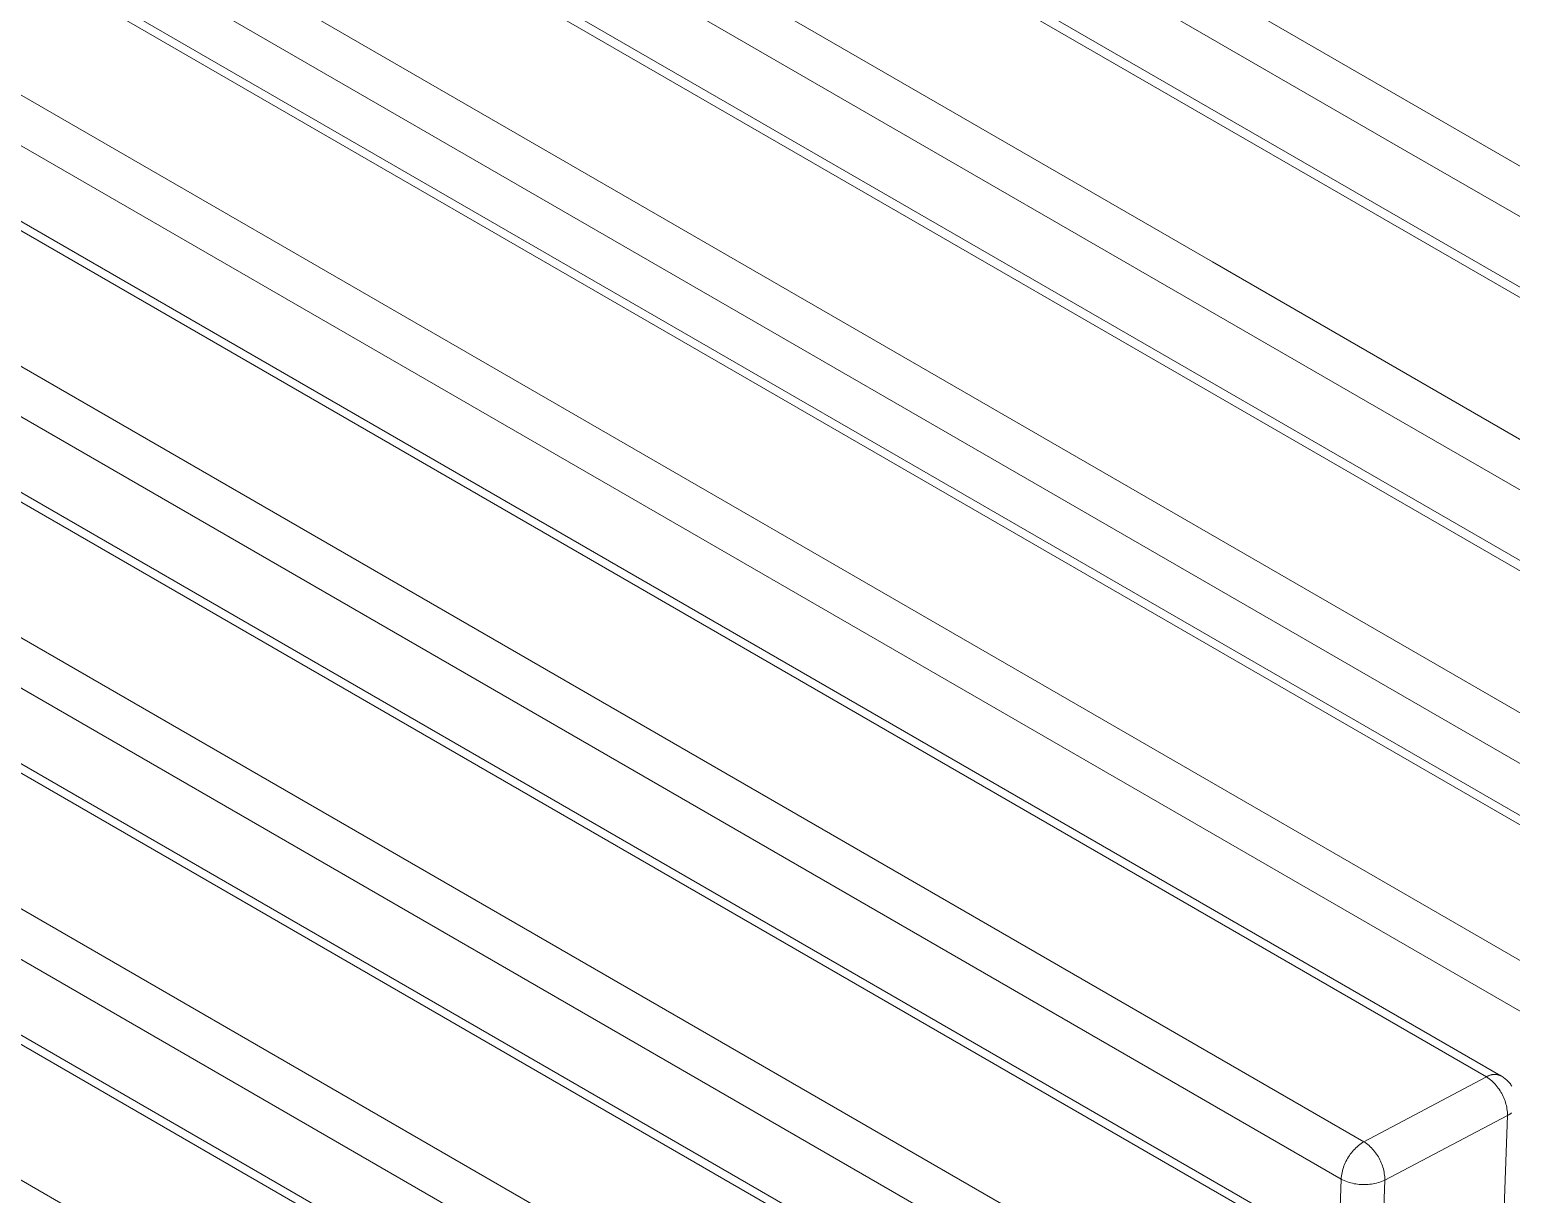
# Model space of a CAD drawing. Header units: inches. Extents: x -16 to 183, y -17 to 123.
# Drawn here: x 29.13 to 35.31, y 3.4 to 8.25 of the extents above; entities that cross this region are included whole.
import ezdxf

# ---------------------------------------------------------------- set-up
doc = ezdxf.new("R2010")
doc.units = ezdxf.units.IN
doc.layers.add('ZANO_R', color=7, linetype='Continuous', lineweight=0)

msp = doc.modelspace()

# ---------------------------------------------------------------- linework, layer by layer
at = {"layer": 'ZANO_R'}
for p, q in [((5.88926, 24.6925), (38.61958, 5.79564)), ((34.87418, 7.74691), (5.79784, 24.53414)), ((5.4785, 24.42442), (38.20881, 5.52757)), ((4.90187, 24.12243), (34.06294, 7.28627)), ((34.77388, 6.66467), (4.81044, 23.96407)), ((4.4911, 23.85435), (37.22142, 4.9575)), ((3.91447, 23.55235), (36.64479, 4.6555)), ((36.55336, 4.49714), (3.82305, 23.394)), ((36.22927, 4.42761), (3.49896, 23.32446)), ((3.5608, 23.32812), (36.28944, 4.43223)), ((2.98743, 23.05409), (35.71774, 4.15724)), ((35.62254, 4.00126), (2.89223, 22.89811)), ((35.20622, 3.88687), (2.4759, 22.78373)), ((2.53775, 22.78739), (35.26639, 3.8915)), ((1.96438, 22.51336), (34.69469, 3.61651)), ((34.59949, 3.46053), (1.86917, 22.35738)), ((34.18316, 3.34614), (1.45285, 22.243)), ((1.5147, 22.24666), (34.24334, 3.35077)), ((0.94133, 21.97263), (33.67164, 3.07578)), ((33.57643, 2.9198), (0.84612, 21.81665)), ((33.16011, 2.80541), (0.4298, 21.70227)), ((0.49164, 21.70593), (33.22028, 2.81004)), ((-0.08173, 21.4319), (32.64859, 2.53505)), ((32.55338, 2.37906), (-0.17693, 21.27592)), ((32.13706, 2.26468), (-0.59325, 21.16154)), ((-0.53141, 21.1652), (32.19723, 2.26931)), ((-1.10478, 20.89117), (31.62554, 1.99432)), ((38.14416, 5.52116), (29.5334, 10.49259)), ((36.99876, 5.04232), (28.56429, 9.91196)), ((34.87418, 7.74691), (37.76475, 6.07804)), ((36.96021, 5.61354), (34.06294, 7.28627)), ((34.77388, 6.66467), (36.77735, 5.50797)), ((35.21773, 3.8928), (35.21975, 3.89354)), ((35.21975, 3.89354), (35.2218, 3.89422)), ((35.2218, 3.89422), (35.22388, 3.89483)), ((35.22388, 3.89483), (35.22597, 3.89536)), ((35.22597, 3.89536), (35.22808, 3.89582)), ((35.22808, 3.89582), (35.23021, 3.89621)), ((35.23021, 3.89621), (35.23235, 3.89652)), ((35.23235, 3.89652), (35.23449, 3.89676)), ((35.23449, 3.89676), (35.23665, 3.89693)), ((35.23665, 3.89693), (35.23881, 3.89702)), ((35.23881, 3.89702), (35.24097, 3.89703)), ((35.24097, 3.89703), (35.24313, 3.89697)), ((35.24313, 3.89697), (35.24529, 3.89684)), ((35.24529, 3.89684), (35.24744, 3.89663)), ((35.24744, 3.89663), (35.24958, 3.89634)), ((35.24958, 3.89634), (35.25171, 3.89598)), ((35.25171, 3.89598), (35.25383, 3.89555)), ((35.25383, 3.89555), (35.25593, 3.89505)), ((35.25593, 3.89505), (35.25801, 3.89447)), ((35.25801, 3.89447), (35.26007, 3.89382)), ((35.26007, 3.89382), (35.26211, 3.8931)), ((34.69469, 3.61651), (35.20622, 3.88687)), ((35.20622, 3.88687), (35.20805, 3.88803)), ((35.20622, 3.88687), (35.21182, 3.88303)), ((35.20805, 3.88803), (35.20991, 3.88911)), ((35.20991, 3.88911), (35.21182, 3.89013)), ((35.21182, 3.89013), (35.21375, 3.89109)), ((35.21182, 3.88303), (35.21729, 3.879)), ((35.21375, 3.89109), (35.21573, 3.89198)), ((35.21573, 3.89198), (35.21773, 3.8928)), ((35.21729, 3.879), (35.22262, 3.87478)), ((35.22262, 3.87478), (35.22779, 3.87038)), ((35.22779, 3.87038), (35.23281, 3.86579)), ((35.23281, 3.86579), (35.23767, 3.86104)), ((35.23767, 3.86104), (35.24236, 3.85612)), ((35.24236, 3.85612), (35.24687, 3.85104)), ((35.24687, 3.85104), (35.2512, 3.8458)), ((35.2512, 3.8458), (35.25535, 3.84042)), ((35.25535, 3.84042), (35.25931, 3.83489)), ((35.25931, 3.83489), (35.26307, 3.82923)), ((35.26211, 3.8931), (35.26412, 3.89231)), ((35.26412, 3.89231), (35.2661, 3.89145)), ((35.2661, 3.89145), (35.26805, 3.89052)), ((35.26806, 3.89053), (35.27183, 3.88821)), ((35.27183, 3.88821), (35.27553, 3.88577)), ((35.27553, 3.88577), (35.27914, 3.8832)), ((35.27914, 3.8832), (35.28266, 3.88051)), ((35.28266, 3.88051), (35.28608, 3.87769)), ((35.28608, 3.87769), (35.28941, 3.87477)), ((35.28941, 3.87477), (35.29263, 3.87173)), ((35.29263, 3.87173), (35.29575, 3.86858)), ((35.29575, 3.86858), (35.29876, 3.86533)), ((35.29876, 3.86533), (35.30166, 3.86197)), ((35.30166, 3.86197), (35.30444, 3.85852)), ((35.30444, 3.85852), (35.3071, 3.85498)), ((35.3071, 3.85498), (35.30963, 3.85135)), ((35.30963, 3.85135), (35.31204, 3.84763)), ((35.26307, 3.82923), (35.26663, 3.82345)), ((35.26663, 3.82345), (35.26999, 3.81754)), ((35.26999, 3.81754), (35.27314, 3.81152)), ((35.27314, 3.81152), (35.27608, 3.80539)), ((35.27608, 3.80539), (35.2788, 3.79916)), ((35.2788, 3.79916), (35.28131, 3.79284)), ((35.28131, 3.79284), (35.28359, 3.78644)), ((35.28359, 3.78644), (35.28565, 3.77997)), ((35.28565, 3.77997), (35.28748, 3.77342)), ((35.28748, 3.77342), (35.28908, 3.76682)), ((35.29378, 3.72639), (34.78226, 3.45602)), ((35.27216, 3.12324), (35.29378, 3.72639)), ((35.28908, 3.76682), (35.29045, 3.76016)), ((35.29045, 3.76016), (35.29159, 3.75346)), ((35.29159, 3.75346), (35.29249, 3.74672)), ((35.29249, 3.74672), (35.29316, 3.73996)), ((35.29316, 3.73996), (35.29359, 3.73318)), ((35.29359, 3.73318), (35.29378, 3.72639)), ((35.29567, 3.72717), (35.29378, 3.72639)), ((35.29753, 3.72802), (35.29567, 3.72717)), ((35.29937, 3.72894), (35.29753, 3.72802)), ((35.30117, 3.72991), (35.29937, 3.72894)), ((35.30293, 3.73095), (35.30117, 3.72991)), ((35.30466, 3.73204), (35.30293, 3.73095)), ((35.30636, 3.73319), (35.30466, 3.73204)), ((35.30801, 3.7344), (35.30636, 3.73319)), ((35.30962, 3.73567), (35.30801, 3.7344)), ((35.31119, 3.73699), (35.30962, 3.73567)), ((34.65156, 3.58077), (34.65639, 3.58588)), ((34.65639, 3.58588), (34.66138, 3.59081)), ((34.66138, 3.59081), (34.66655, 3.59557)), ((34.66655, 3.59557), (34.67188, 3.60014)), ((34.67188, 3.60014), (34.67737, 3.60453)), ((34.67737, 3.60453), (34.683, 3.60872)), ((34.683, 3.60872), (34.68878, 3.61272)), ((34.68878, 3.61272), (34.69469, 3.61651)), ((34.69469, 3.61651), (34.7003, 3.61267)), ((34.7003, 3.61267), (34.70577, 3.60864)), ((34.70577, 3.60864), (34.71109, 3.60441)), ((34.71109, 3.60441), (34.71627, 3.60001)), ((34.71627, 3.60001), (34.72129, 3.59543)), ((34.72129, 3.59543), (34.72614, 3.59067)), ((34.72614, 3.59067), (34.73083, 3.58575)), ((34.73083, 3.58575), (34.73534, 3.58067)), ((34.61412, 3.52176), (34.61691, 3.5282)), ((34.61691, 3.5282), (34.61993, 3.53455)), ((34.61993, 3.53455), (34.62316, 3.54078)), ((34.62316, 3.54078), (34.62661, 3.5469)), ((34.62661, 3.5469), (34.63027, 3.5529)), ((34.63027, 3.5529), (34.63413, 3.55876)), ((34.63413, 3.55876), (34.6382, 3.56449)), ((34.6382, 3.56449), (34.64247, 3.57007)), ((34.64247, 3.57007), (34.64692, 3.5755)), ((34.64692, 3.5755), (34.65156, 3.58077)), ((34.73534, 3.58067), (34.73968, 3.57544)), ((34.73968, 3.57544), (34.74382, 3.57005)), ((34.74382, 3.57005), (34.74778, 3.56453)), ((34.74778, 3.56453), (34.75154, 3.55887)), ((34.75154, 3.55887), (34.7551, 3.55308)), ((34.7551, 3.55308), (34.75846, 3.54717)), ((34.75846, 3.54717), (34.76161, 3.54115)), ((34.76161, 3.54115), (34.76455, 3.53502)), ((34.76455, 3.53502), (34.76728, 3.5288)), ((34.76728, 3.5288), (34.76978, 3.52248)), ((34.59949, 3.46053), (34.60015, 3.46752)), ((34.60015, 3.46752), (34.60107, 3.47448)), ((34.60107, 3.47448), (34.60222, 3.48141)), ((34.60222, 3.48141), (34.60361, 3.48829)), ((34.60361, 3.48829), (34.60525, 3.49513)), ((34.60525, 3.49513), (34.60712, 3.5019)), ((34.60712, 3.5019), (34.60922, 3.5086)), ((34.60922, 3.5086), (34.61156, 3.51522)), ((34.61156, 3.51522), (34.61412, 3.52176)), ((34.76978, 3.52248), (34.77206, 3.51608)), ((34.77206, 3.51608), (34.77412, 3.5096)), ((34.77412, 3.5096), (34.77595, 3.50306)), ((34.77595, 3.50306), (34.77755, 3.49645)), ((34.77755, 3.49645), (34.77892, 3.4898)), ((34.77892, 3.4898), (34.78006, 3.48309)), ((34.78006, 3.48309), (34.78096, 3.47636)), ((34.78096, 3.47636), (34.78163, 3.4696)), ((34.78163, 3.4696), (34.78206, 3.46281)), ((34.78206, 3.46281), (34.78226, 3.45602)), ((34.57787, 2.85738), (34.59949, 3.46053)), ((34.60601, 3.45731), (34.59949, 3.46053)), ((34.61265, 3.45433), (34.60601, 3.45731)), ((34.61938, 3.45158), (34.61265, 3.45433)), ((34.6262, 3.44906), (34.61938, 3.45158)), ((34.63311, 3.44678), (34.6262, 3.44906)), ((34.64009, 3.44474), (34.63311, 3.44678)), ((34.64714, 3.44294), (34.64009, 3.44474)), ((34.65425, 3.44139), (34.64714, 3.44294)), ((34.66141, 3.44008), (34.65425, 3.44139)), ((34.6686, 3.43902), (34.66141, 3.44008)), ((34.67583, 3.43822), (34.6686, 3.43902)), ((34.68309, 3.43766), (34.67583, 3.43822)), ((34.69036, 3.43735), (34.68309, 3.43766)), ((34.69763, 3.4373), (34.69036, 3.43735)), ((34.7049, 3.4375), (34.69763, 3.4373)), ((34.71216, 3.43795), (34.7049, 3.4375)), ((34.7194, 3.43865), (34.71216, 3.43795)), ((34.72661, 3.4396), (34.7194, 3.43865)), ((34.73379, 3.4408), (34.72661, 3.4396)), ((34.74092, 3.44225), (34.73379, 3.4408)), ((34.74799, 3.44394), (34.74092, 3.44225)), ((34.755, 3.44588), (34.74799, 3.44394)), ((34.76194, 3.44806), (34.755, 3.44588)), ((34.78226, 3.45602), (34.76064, 2.85288)), ((34.76881, 3.45048), (34.76194, 3.44806)), ((34.77558, 3.45313), (34.76881, 3.45048)), ((34.78226, 3.45602), (34.77558, 3.45313))]:
    msp.add_line(p, q, dxfattribs=at)

doc.saveas('drawing.dxf')
